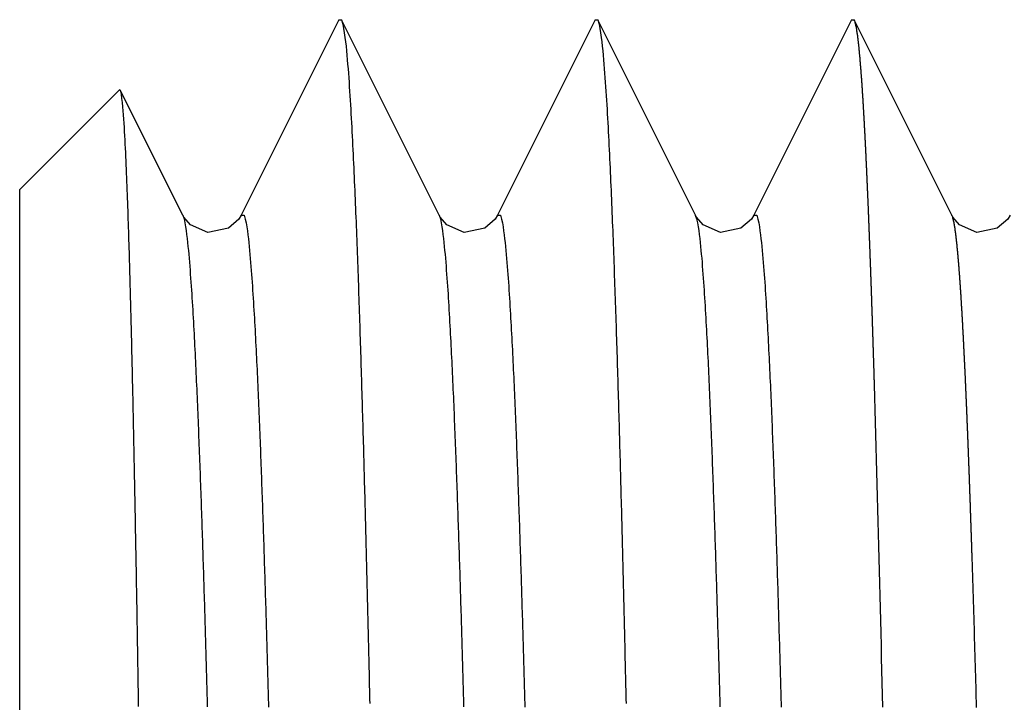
# Model space of a CAD drawing. Header units: millimetres. Extents: x 0 to 3800, y -67 to 2530.
# Drawn here: x 2211.92 to 2217.87, y 978.53 to 982.64 of the extents above; entities that cross this region are included whole.
import ezdxf

# ---------------------------------------------------------------- set-up
doc = ezdxf.new("R2010")
doc.units = ezdxf.units.MM
doc.layers.add('내부선 및 부속', color=4, linetype='Continuous')

msp = doc.modelspace()

# ---------------------------------------------------------------- linework, layer by layer
at = {"layer": '내부선 및 부속', "linetype": 'Continuous'}
for p, q in [((2213.8411, 982.6357), (2213.2543, 981.4625)), ((2213.8411, 982.6357), (2213.8558, 982.6357)), ((2214.4426, 981.4625), (2213.8558, 982.6357)), ((2215.381, 982.6357), (2214.7941, 981.4625)), ((2215.381, 982.6357), (2215.3956, 982.6357)), ((2215.9824, 981.4625), (2215.3956, 982.6357)), ((2216.9208, 982.6357), (2216.3339, 981.4625)), ((2216.9208, 982.6357), (2216.9354, 982.6357)), ((2217.5222, 981.4625), (2216.9354, 982.6357)), ((2211.9237, 981.6164), (2212.5225, 982.2152)), ((2212.5275, 982.2127), (2212.5225, 982.2152)), ((2212.9028, 981.4625), (2212.5275, 982.2127)), ((2211.9237, 950.8202), (2211.9237, 981.6162)), ((2215.9824, 981.4627), (2215.9824, 981.4625))]:
    msp.add_line(p, q, dxfattribs=at)
at = {"layer": '내부선 및 부속', "linetype": 'Continuous', "flags": 128}
for points in [[(2213.8559, 982.6355), (2213.8639, 982.6105), (2213.8689, 982.5835), (2213.8729, 982.5565), (2213.8769, 982.5295), (2213.8809, 982.5025), (2213.8839, 982.4765), (2213.8859, 982.4495), (2213.8889, 982.4225), (2213.8909, 982.3955), (2213.8929, 982.3685), (2213.8959, 982.3415), (2213.8979, 982.3145), (2213.8999, 982.2875), (2213.9019, 982.2605), (2213.9029, 982.2335), (2213.9049, 982.2065), (2213.9069, 982.1795), (2213.9089, 982.1525), (2213.9099, 982.1255), (2213.9119, 982.0985), (2213.9129, 982.0715), (2213.9149, 982.0445), (2213.9159, 982.0175), (2213.9179, 981.9905), (2213.9189, 981.9635), (2213.9209, 981.9365), (2213.9219, 981.9095), (2213.9229, 981.8825), (2213.9249, 981.8555), (2213.9259, 981.8285), (2213.9269, 981.8005), (2213.9289, 981.7735), (2213.9299, 981.7465), (2213.9309, 981.7195), (2213.9319, 981.6925), (2213.9329, 981.6655), (2213.9349, 981.6385), (2213.9359, 981.6115), (2213.9369, 981.5845), (2213.9379, 981.5575), (2213.9389, 981.5305), (2213.9399, 981.5035), (2213.9409, 981.4765), (2213.9429, 981.4495), (2213.9439, 981.4225), (2213.9449, 981.3955), (2213.9459, 981.3685), (2213.9469, 981.3415), (2213.9479, 981.3145), (2213.9489, 981.2875), (2213.9499, 981.2605), (2213.9509, 981.2335), (2213.9519, 981.2065), (2213.9529, 981.1795), (2213.9539, 981.1525), (2213.9549, 981.1255), (2213.9559, 981.0985), (2213.9569, 981.0705), (2213.9579, 981.0435), (2213.9579, 981.0165), (2213.9589, 980.9895), (2213.9599, 980.9625), (2213.9609, 980.9355), (2213.9619, 980.9085), (2213.9629, 980.8815), (2213.9639, 980.8545), (2213.9649, 980.8275), (2213.9659, 980.8005), (2213.9669, 980.7735), (2213.9669, 980.7465), (2213.9679, 980.7195), (2213.9689, 980.6925), (2213.9699, 980.6655), (2213.9709, 980.6385), (2213.9719, 980.6115), (2213.9729, 980.5845), (2213.9729, 980.5575), (2213.9739, 980.5305), (2213.9749, 980.5035), (2213.9759, 980.4755), (2213.9769, 980.4485), (2213.9769, 980.4215), (2213.9779, 980.3945), (2213.9789, 980.3675), (2213.9799, 980.3405), (2213.9809, 980.3135), (2213.9809, 980.2865), (2213.9819, 980.2595), (2213.9829, 980.2325), (2213.9839, 980.2055), (2213.9849, 980.1785), (2213.9849, 980.1515), (2213.9859, 980.1245), (2213.9869, 980.0975), (2213.9879, 980.0705), (2213.9879, 980.0435), (2213.9889, 980.0165), (2213.9899, 979.9895), (2213.9909, 979.9625), (2213.9909, 979.9355), (2213.9909, 979.9355), (2213.9919, 979.9075), (2213.9929, 979.8805), (2213.9929, 979.8535), (2213.9939, 979.8265), (2213.9949, 979.7995), (2213.9959, 979.7725), (2213.9959, 979.7455), (2213.9969, 979.7185), (2213.9979, 979.6915), (2213.9979, 979.6645), (2213.9989, 979.6375), (2213.9999, 979.6105), (2214.0009, 979.5835), (2214.0009, 979.5565), (2214.0019, 979.5295), (2214.0029, 979.5025), (2214.0029, 979.4755), (2214.0039, 979.4485), (2214.0049, 979.4215), (2214.0049, 979.3945), (2214.0059, 979.3665), (2214.0069, 979.3395), (2214.0069, 979.3125), (2214.0079, 979.2855), (2214.0089, 979.2585), (2214.0089, 979.2315), (2214.0099, 979.2045), (2214.0109, 979.1775), (2214.0109, 979.1505), (2214.0119, 979.1235), (2214.0129, 979.0965), (2214.0129, 979.0695), (2214.0139, 979.0425), (2214.0149, 979.0155), (2214.0149, 978.9885), (2214.0159, 978.9615), (2214.0159, 978.9345), (2214.0169, 978.9075), (2214.0179, 978.8805), (2214.0179, 978.8535), (2214.0189, 978.8255), (2214.0199, 978.7985), (2214.0199, 978.7715), (2214.0209, 978.7445), (2214.0219, 978.7175), (2214.0219, 978.6905), (2214.0229, 978.6635), (2214.0229, 978.6365), (2214.0239, 978.6095), (2214.0249, 978.5825), (2214.0249, 978.5555), (2214.0259, 978.5285)], [(2215.3959, 982.6355), (2215.4039, 982.6105), (2215.4089, 982.5835), (2215.4129, 982.5565), (2215.4169, 982.5295), (2215.4199, 982.5025), (2215.4229, 982.4765), (2215.4259, 982.4495), (2215.4289, 982.4225), (2215.4309, 982.3955), (2215.4329, 982.3685), (2215.4349, 982.3415), (2215.4369, 982.3145), (2215.4389, 982.2875), (2215.4409, 982.2605), (2215.4429, 982.2335), (2215.4449, 982.2065), (2215.4469, 982.1795), (2215.4479, 982.1525), (2215.4499, 982.1255), (2215.4519, 982.0985), (2215.4529, 982.0715), (2215.4549, 982.0445), (2215.4559, 982.0175), (2215.4579, 981.9905), (2215.4589, 981.9635), (2215.4599, 981.9365), (2215.4619, 981.9095), (2215.4629, 981.8825), (2215.4649, 981.8555), (2215.4659, 981.8285), (2215.4669, 981.8005), (2215.4679, 981.7735), (2215.4699, 981.7465), (2215.4709, 981.7195), (2215.4719, 981.6925), (2215.4729, 981.6655), (2215.4749, 981.6385), (2215.4759, 981.6115), (2215.4769, 981.5845), (2215.4779, 981.5575), (2215.4789, 981.5305), (2215.4799, 981.5035), (2215.4809, 981.4765), (2215.4819, 981.4495), (2215.4829, 981.4225), (2215.4839, 981.3955), (2215.4859, 981.3685), (2215.4869, 981.3415), (2215.4879, 981.3145), (2215.4889, 981.2875), (2215.4899, 981.2605), (2215.4909, 981.2335), (2215.4919, 981.2065), (2215.4929, 981.1795), (2215.4939, 981.1525), (2215.4949, 981.1255), (2215.4949, 981.0985), (2215.4959, 981.0705), (2215.4969, 981.0435), (2215.4979, 981.0165), (2215.4989, 980.9895), (2215.4999, 980.9625), (2215.5009, 980.9355), (2215.5019, 980.9085), (2215.5029, 980.8815), (2215.5039, 980.8545), (2215.5049, 980.8275), (2215.5059, 980.8005), (2215.5059, 980.7735), (2215.5069, 980.7465), (2215.5079, 980.7195), (2215.5089, 980.6925), (2215.5099, 980.6655), (2215.5109, 980.6385), (2215.5119, 980.6115), (2215.5119, 980.5845), (2215.5129, 980.5575), (2215.5139, 980.5305), (2215.5149, 980.5035), (2215.5159, 980.4755), (2215.5159, 980.4485), (2215.5169, 980.4215), (2215.5179, 980.3945), (2215.5189, 980.3675), (2215.5199, 980.3405), (2215.5199, 980.3135), (2215.5209, 980.2865), (2215.5219, 980.2595), (2215.5229, 980.2325), (2215.5239, 980.2055), (2215.5239, 980.1785), (2215.5249, 980.1515), (2215.5259, 980.1245), (2215.5269, 980.0975), (2215.5269, 980.0705), (2215.5279, 980.0435), (2215.5289, 980.0165), (2215.5299, 979.9895), (2215.5299, 979.9625), (2215.5309, 979.9355), (2215.5309, 979.9355), (2215.5319, 979.9075), (2215.5329, 979.8805), (2215.5329, 979.8535), (2215.5339, 979.8265), (2215.5349, 979.7995), (2215.5349, 979.7725), (2215.5359, 979.7455), (2215.5369, 979.7185), (2215.5379, 979.6915), (2215.5379, 979.6645), (2215.5389, 979.6375), (2215.5399, 979.6105), (2215.5399, 979.5835), (2215.5409, 979.5565), (2215.5419, 979.5295), (2215.5419, 979.5025), (2215.5429, 979.4755), (2215.5439, 979.4485), (2215.5439, 979.4215), (2215.5449, 979.3945), (2215.5459, 979.3665), (2215.5459, 979.3395), (2215.5469, 979.3125), (2215.5479, 979.2855), (2215.5479, 979.2585), (2215.5489, 979.2315), (2215.5499, 979.2045), (2215.5499, 979.1775), (2215.5509, 979.1505), (2215.5519, 979.1235), (2215.5519, 979.0965), (2215.5529, 979.0695), (2215.5539, 979.0425), (2215.5539, 979.0155), (2215.5549, 978.9885), (2215.5559, 978.9615), (2215.5559, 978.9345), (2215.5569, 978.9075), (2215.5579, 978.8805), (2215.5579, 978.8535), (2215.5589, 978.8255), (2215.5589, 978.7985), (2215.5599, 978.7715), (2215.5609, 978.7445), (2215.5609, 978.7175), (2215.5619, 978.6905), (2215.5629, 978.6635), (2215.5629, 978.6365), (2215.5639, 978.6095), (2215.5639, 978.5825), (2215.5649, 978.5555), (2215.5659, 978.5285)], [(2216.9349, 982.6355), (2216.9379, 982.6305), (2216.9399, 982.6255), (2216.9409, 982.6195), (2216.9429, 982.6135), (2216.9439, 982.6085), (2216.9449, 982.6025), (2216.9459, 982.5975), (2216.9479, 982.5915), (2216.9489, 982.5855), (2216.9499, 982.5805), (2216.9509, 982.5745), (2216.9509, 982.5685), (2216.9519, 982.5635), (2216.9529, 982.5575), (2216.9539, 982.5515), (2216.9549, 982.5465), (2216.9559, 982.5405), (2216.9559, 982.5345), (2216.9569, 982.5295), (2216.9579, 982.5235), (2216.9589, 982.5175), (2216.9589, 982.5115), (2216.9599, 982.5065), (2216.9609, 982.5005), (2216.9609, 982.4945), (2216.9619, 982.4895), (2216.9619, 982.4835), (2216.9629, 982.4775), (2216.9639, 982.4725), (2216.9639, 982.4665), (2216.9649, 982.4605), (2216.9649, 982.4545), (2216.9659, 982.4495), (2216.9659, 982.4435), (2216.9669, 982.4375), (2216.9669, 982.4315), (2216.9679, 982.4265), (2216.9679, 982.4205), (2216.9689, 982.4145), (2216.9699, 982.4095), (2216.9699, 982.4035), (2216.9709, 982.3975), (2216.9709, 982.3915), (2216.9709, 982.3865), (2216.9719, 982.3805), (2216.9719, 982.3745), (2216.9729, 982.3695), (2216.9729, 982.3635), (2216.9739, 982.3575), (2216.9739, 982.3515), (2216.9749, 982.3465), (2216.9749, 982.3405), (2216.9759, 982.3345), (2216.9759, 982.3295), (2216.9769, 982.3235), (2216.9769, 982.3175), (2216.9769, 982.3115), (2216.9779, 982.3065), (2216.9779, 982.3005), (2216.9789, 982.2945), (2216.9789, 982.2885), (2216.9799, 982.2835), (2216.9799, 982.2775), (2216.9799, 982.2715), (2216.9809, 982.2665), (2216.9809, 982.2605), (2216.9819, 982.2545), (2216.9819, 982.2485), (2216.9819, 982.2435), (2216.9829, 982.2375), (2216.9829, 982.2315), (2216.9839, 982.2255), (2216.9839, 982.2205), (2216.9839, 982.2145), (2216.9849, 982.2085), (2216.9849, 982.2035), (2216.9849, 982.1975), (2216.9859, 982.1915), (2216.9859, 982.1855), (2216.9869, 982.1805), (2216.9869, 982.1745), (2216.9869, 982.1685), (2216.9879, 982.1625), (2216.9879, 982.1575), (2216.9879, 982.1515), (2216.9889, 982.1455), (2216.9889, 982.1405), (2216.9889, 982.1345), (2216.9899, 982.1285), (2216.9899, 982.1225), (2216.9899, 982.1175), (2216.9909, 982.1115), (2216.9909, 982.1055), (2216.9909, 982.0995), (2216.9919, 982.0945), (2216.9919, 982.0885), (2216.9919, 982.0825), (2216.9929, 982.0775), (2216.9929, 982.0715), (2216.9929, 982.0655), (2216.9929, 982.0655), (2216.9939, 982.0595), (2216.9939, 982.0545), (2216.9939, 982.0485), (2216.9949, 982.0425), (2216.9949, 982.0365), (2216.9949, 982.0315), (2216.9959, 982.0255), (2216.9959, 982.0195), (2216.9959, 982.0135), (2216.9969, 982.0085), (2216.9969, 982.0025), (2216.9969, 981.9965), (2216.9969, 981.9915), (2216.9979, 981.9855), (2216.9979, 981.9795), (2216.9979, 981.9735), (2216.9989, 981.9685), (2216.9989, 981.9625), (2216.9989, 981.9565), (2216.9999, 981.9505), (2216.9999, 981.9455), (2216.9999, 981.9395), (2216.9999, 981.9335), (2217.0009, 981.9285), (2217.0009, 981.9225), (2217.0009, 981.9165), (2217.0019, 981.9105), (2217.0019, 981.9055), (2217.0019, 981.8995), (2217.0019, 981.8935), (2217.0029, 981.8875), (2217.0029, 981.8825), (2217.0029, 981.8765), (2217.0039, 981.8705), (2217.0039, 981.8645), (2217.0039, 981.8595), (2217.0039, 981.8535), (2217.0049, 981.8475), (2217.0049, 981.8425), (2217.0049, 981.8365), (2217.0059, 981.8305), (2217.0059, 981.8245), (2217.0059, 981.8195), (2217.0059, 981.8135), (2217.0069, 981.8075), (2217.0069, 981.8015), (2217.0069, 981.7965), (2217.0069, 981.7905), (2217.0079, 981.7845), (2217.0079, 981.7785), (2217.0079, 981.7735), (2217.0089, 981.7675), (2217.0089, 981.7615), (2217.0089, 981.7565), (2217.0089, 981.7505), (2217.0099, 981.7445), (2217.0099, 981.7385), (2217.0099, 981.7335), (2217.0099, 981.7275), (2217.0109, 981.7215), (2217.0109, 981.7155), (2217.0109, 981.7105), (2217.0109, 981.7045), (2217.0119, 981.6985), (2217.0119, 981.6925), (2217.0119, 981.6875), (2217.0119, 981.6815), (2217.0129, 981.6755), (2217.0129, 981.6705), (2217.0129, 981.6645), (2217.0129, 981.6585), (2217.0139, 981.6525), (2217.0139, 981.6475), (2217.0139, 981.6415), (2217.0139, 981.6355), (2217.0149, 981.6295), (2217.0149, 981.6245), (2217.0149, 981.6185), (2217.0149, 981.6125), (2217.0159, 981.6065), (2217.0159, 981.6015), (2217.0159, 981.5955), (2217.0159, 981.5895), (2217.0169, 981.5845), (2217.0169, 981.5785), (2217.0169, 981.5725), (2217.0169, 981.5665), (2217.0179, 981.5615), (2217.0179, 981.5555), (2217.0179, 981.5495), (2217.0179, 981.5435), (2217.0189, 981.5385), (2217.0189, 981.5325), (2217.0189, 981.5265), (2217.0189, 981.5205), (2217.0199, 981.5155), (2217.0199, 981.5095), (2217.0199, 981.5035), (2217.0199, 981.4975), (2217.0199, 981.4925), (2217.0199, 981.4925), (2217.0209, 981.4865), (2217.0209, 981.4805), (2217.0209, 981.4755), (2217.0209, 981.4695), (2217.0219, 981.4635), (2217.0219, 981.4575), (2217.0219, 981.4525), (2217.0219, 981.4465), (2217.0229, 981.4405), (2217.0229, 981.4345), (2217.0229, 981.4295), (2217.0229, 981.4235), (2217.0229, 981.4175), (2217.0239, 981.4115), (2217.0239, 981.4065), (2217.0239, 981.4005), (2217.0239, 981.3945), (2217.0249, 981.3895), (2217.0249, 981.3835), (2217.0249, 981.3775), (2217.0249, 981.3715), (2217.0249, 981.3665), (2217.0259, 981.3605), (2217.0259, 981.3545), (2217.0259, 981.3485), (2217.0259, 981.3435), (2217.0269, 981.3375), (2217.0269, 981.3315), (2217.0269, 981.3255), (2217.0269, 981.3205), (2217.0269, 981.3145), (2217.0279, 981.3085), (2217.0279, 981.3025), (2217.0279, 981.2975), (2217.0279, 981.2915), (2217.0279, 981.2855), (2217.0289, 981.2805), (2217.0289, 981.2745), (2217.0289, 981.2685), (2217.0289, 981.2625), (2217.0299, 981.2575), (2217.0299, 981.2515), (2217.0299, 981.2455), (2217.0299, 981.2395), (2217.0299, 981.2345), (2217.0309, 981.2285), (2217.0309, 981.2225), (2217.0309, 981.2165), (2217.0309, 981.2115), (2217.0309, 981.2055), (2217.0319, 981.1995), (2217.0319, 981.1935), (2217.0319, 981.1885), (2217.0319, 981.1825), (2217.0319, 981.1765), (2217.0329, 981.1715), (2217.0329, 981.1655), (2217.0329, 981.1595), (2217.0329, 981.1535), (2217.0339, 981.1485), (2217.0339, 981.1425), (2217.0339, 981.1365), (2217.0339, 981.1305), (2217.0339, 981.1255), (2217.0349, 981.1195), (2217.0349, 981.1135), (2217.0349, 981.1075), (2217.0349, 981.1025), (2217.0349, 981.0965), (2217.0359, 981.0905), (2217.0359, 981.0855), (2217.0359, 981.0795), (2217.0359, 981.0735), (2217.0359, 981.0675), (2217.0369, 981.0625), (2217.0369, 981.0565), (2217.0369, 981.0505), (2217.0369, 981.0445), (2217.0369, 981.0395), (2217.0379, 981.0335), (2217.0379, 981.0275), (2217.0379, 981.0215), (2217.0379, 981.0165), (2217.0379, 981.0105), (2217.0389, 981.0045), (2217.0389, 980.9985), (2217.0389, 980.9935), (2217.0389, 980.9875), (2217.0389, 980.9815), (2217.0399, 980.9765), (2217.0399, 980.9705), (2217.0399, 980.9645), (2217.0399, 980.9585), (2217.0399, 980.9535), (2217.0409, 980.9475), (2217.0409, 980.9415), (2217.0409, 980.9355), (2217.0409, 980.9305), (2217.0409, 980.9245), (2217.0409, 980.9185), (2217.0409, 980.9185), (2217.0419, 980.9125), (2217.0419, 980.9075), (2217.0419, 980.9015), (2217.0419, 980.8955), (2217.0419, 980.8895), (2217.0429, 980.8845), (2217.0429, 980.8785), (2217.0429, 980.8725), (2217.0429, 980.8675), (2217.0429, 980.8615), (2217.0439, 980.8555), (2217.0439, 980.8495), (2217.0439, 980.8445), (2217.0439, 980.8385), (2217.0439, 980.8325), (2217.0439, 980.8265), (2217.0449, 980.8215), (2217.0449, 980.8155), (2217.0449, 980.8095), (2217.0449, 980.8035), (2217.0449, 980.7985), (2217.0459, 980.7925), (2217.0459, 980.7865), (2217.0459, 980.7805), (2217.0459, 980.7755), (2217.0459, 980.7695), (2217.0469, 980.7635), (2217.0469, 980.7585), (2217.0469, 980.7525), (2217.0469, 980.7465), (2217.0469, 980.7405), (2217.0469, 980.7355), (2217.0479, 980.7295), (2217.0479, 980.7235), (2217.0479, 980.7175), (2217.0479, 980.7125), (2217.0479, 980.7065), (2217.0489, 980.7005), (2217.0489, 980.6945), (2217.0489, 980.6895), (2217.0489, 980.6835), (2217.0489, 980.6775), (2217.0489, 980.6715), (2217.0499, 980.6665), (2217.0499, 980.6605), (2217.0499, 980.6545), (2217.0499, 980.6495), (2217.0499, 980.6435), (2217.0509, 980.6375), (2217.0509, 980.6315), (2217.0509, 980.6265), (2217.0509, 980.6205), (2217.0509, 980.6145), (2217.0509, 980.6085), (2217.0519, 980.6035), (2217.0519, 980.5975), (2217.0519, 980.5915), (2217.0519, 980.5855), (2217.0519, 980.5805), (2217.0519, 980.5745), (2217.0529, 980.5685), (2217.0529, 980.5625), (2217.0529, 980.5575), (2217.0529, 980.5515), (2217.0529, 980.5455), (2217.0539, 980.5405), (2217.0539, 980.5345), (2217.0539, 980.5285), (2217.0539, 980.5225), (2217.0539, 980.5175), (2217.0539, 980.5115), (2217.0549, 980.5055), (2217.0549, 980.4995), (2217.0549, 980.4945), (2217.0549, 980.4885), (2217.0549, 980.4825), (2217.0549, 980.4765), (2217.0559, 980.4715), (2217.0559, 980.4655), (2217.0559, 980.4595), (2217.0559, 980.4535), (2217.0559, 980.4485), (2217.0559, 980.4425), (2217.0559, 980.4425)], [(2212.6369, 978.5105), (2212.6369, 978.5355), (2212.6369, 978.5605), (2212.6359, 978.5855), (2212.6359, 978.6105), (2212.6349, 978.6355), (2212.6349, 978.6605), (2212.6349, 978.6855), (2212.6339, 978.7105), (2212.6339, 978.7355), (2212.6339, 978.7355), (2212.6329, 978.7605), (2212.6329, 978.7855), (2212.6329, 978.8105), (2212.6319, 978.8355), (2212.6319, 978.8605), (2212.6309, 978.8855), (2212.6309, 978.9105), (2212.6299, 978.9355), (2212.6299, 978.9605), (2212.6299, 978.9855), (2212.6289, 979.0105), (2212.6289, 979.0355), (2212.6279, 979.0605), (2212.6279, 979.0855), (2212.6279, 979.1105), (2212.6269, 979.1365), (2212.6269, 979.1615), (2212.6259, 979.1865), (2212.6259, 979.2115), (2212.6249, 979.2365), (2212.6249, 979.2615), (2212.6239, 979.2865), (2212.6239, 979.3115), (2212.6239, 979.3365), (2212.6229, 979.3615), (2212.6229, 979.3865), (2212.6219, 979.4115), (2212.6219, 979.4365), (2212.6209, 979.4615), (2212.6209, 979.4865), (2212.6199, 979.5115), (2212.6199, 979.5365), (2212.6189, 979.5615), (2212.6189, 979.5865), (2212.6189, 979.6115), (2212.6179, 979.6365), (2212.6179, 979.6615), (2212.6169, 979.6865), (2212.6169, 979.7115), (2212.6159, 979.7365), (2212.6159, 979.7615), (2212.6149, 979.7865), (2212.6149, 979.8115), (2212.6139, 979.8365), (2212.6139, 979.8615), (2212.6129, 979.8865), (2212.6129, 979.9125), (2212.6119, 979.9375), (2212.6119, 979.9625), (2212.6109, 979.9875), (2212.6109, 980.0125), (2212.6099, 980.0375), (2212.6099, 980.0625), (2212.6089, 980.0875), (2212.6089, 980.1125), (2212.6079, 980.1375), (2212.6079, 980.1625), (2212.6069, 980.1875), (2212.6069, 980.2125), (2212.6059, 980.2375), (2212.6059, 980.2625), (2212.6049, 980.2875), (2212.6049, 980.3125), (2212.6039, 980.3375), (2212.6039, 980.3625), (2212.6029, 980.3875), (2212.6019, 980.4125), (2212.6019, 980.4375), (2212.6009, 980.4625), (2212.6009, 980.4875), (2212.5999, 980.5125), (2212.5999, 980.5375), (2212.5989, 980.5625), (2212.5979, 980.5875), (2212.5979, 980.6125), (2212.5969, 980.6375), (2212.5969, 980.6625), (2212.5959, 980.6875), (2212.5959, 980.7125), (2212.5949, 980.7385), (2212.5939, 980.7635), (2212.5939, 980.7885), (2212.5929, 980.8135), (2212.5919, 980.8385), (2212.5919, 980.8635), (2212.5909, 980.8885), (2212.5909, 980.9135), (2212.5899, 980.9385), (2212.5889, 980.9635), (2212.5889, 980.9885), (2212.5879, 981.0135), (2212.5869, 981.0385), (2212.5869, 981.0635), (2212.5859, 981.0885), (2212.5849, 981.1135), (2212.5839, 981.1385), (2212.5839, 981.1635), (2212.5829, 981.1885), (2212.5819, 981.2135), (2212.5819, 981.2385), (2212.5819, 981.2385), (2212.5809, 981.2635), (2212.5799, 981.2885), (2212.5789, 981.3135), (2212.5789, 981.3385), (2212.5779, 981.3635), (2212.5769, 981.3885), (2212.5759, 981.4135), (2212.5749, 981.4385), (2212.5739, 981.4635), (2212.5739, 981.4885), (2212.5729, 981.5135), (2212.5719, 981.5385), (2212.5709, 981.5635), (2212.5699, 981.5885), (2212.5689, 981.6135), (2212.5679, 981.6385), (2212.5669, 981.6635), (2212.5659, 981.6885), (2212.5649, 981.7135), (2212.5639, 981.7385), (2212.5629, 981.7645), (2212.5619, 981.7895), (2212.5609, 981.8145), (2212.5599, 981.8395), (2212.5589, 981.8645), (2212.5569, 981.8895), (2212.5559, 981.9145), (2212.5549, 981.9395), (2212.5529, 981.9645), (2212.5519, 981.9895), (2212.5499, 982.0145), (2212.5489, 982.0395), (2212.5469, 982.0645), (2212.5449, 982.0895), (2212.5429, 982.1135), (2212.5399, 982.1385), (2212.5369, 982.1635), (2212.5339, 982.1885), (2212.5279, 982.2125), (2212.5279, 982.2125)], [(2213.2543, 981.4625), (2213.2398, 981.439), (2213.1766, 981.3836), (2213.0542, 981.3585), (2212.95, 981.4046), (2212.9095, 981.4505), (2212.9027, 981.4627)], [(2212.9029, 981.4625), (2212.9109, 981.4405), (2212.9159, 981.4165), (2212.9189, 981.3925), (2212.9229, 981.3695), (2212.9259, 981.3455), (2212.9289, 981.3225), (2212.9319, 981.2985), (2212.9339, 981.2745), (2212.9369, 981.2505), (2212.9389, 981.2275), (2212.9409, 981.2035), (2212.9429, 981.1795), (2212.9449, 981.1555), (2212.9469, 981.1315), (2212.9479, 981.1085), (2212.9499, 981.0845), (2212.9519, 981.0605), (2212.9539, 981.0365), (2212.9549, 981.0125), (2212.9569, 980.9895), (2212.9579, 980.9655), (2212.9599, 980.9415), (2212.9609, 980.9175), (2212.9629, 980.8935), (2212.9639, 980.8695), (2212.9649, 980.8465), (2212.9669, 980.8225), (2212.9679, 980.7985), (2212.9689, 980.7745), (2212.9709, 980.7505), (2212.9719, 980.7265), (2212.9729, 980.7035), (2212.9739, 980.6795), (2212.9749, 980.6555), (2212.9769, 980.6315), (2212.9779, 980.6075), (2212.9789, 980.5835), (2212.9799, 980.5605), (2212.9809, 980.5365), (2212.9819, 980.5125), (2212.9829, 980.4885), (2212.9839, 980.4645), (2212.9859, 980.4405), (2212.9869, 980.4175), (2212.9879, 980.3935), (2212.9889, 980.3695), (2212.9899, 980.3455), (2212.9909, 980.3215), (2212.9919, 980.2975), (2212.9929, 980.2735), (2212.9939, 980.2505), (2212.9949, 980.2265), (2212.9959, 980.2025), (2212.9969, 980.1785), (2212.9979, 980.1545), (2212.9979, 980.1305), (2212.9989, 980.1065), (2212.9999, 980.0835), (2213.0009, 980.0595), (2213.0019, 980.0355), (2213.0029, 980.0115), (2213.0039, 979.9875), (2213.0049, 979.9635), (2213.0059, 979.9405), (2213.0069, 979.9165), (2213.0069, 979.8925), (2213.0079, 979.8685), (2213.0089, 979.8445), (2213.0099, 979.8205), (2213.0109, 979.7965), (2213.0119, 979.7735), (2213.0129, 979.7495), (2213.0129, 979.7255), (2213.0139, 979.7015), (2213.0149, 979.6775), (2213.0159, 979.6535), (2213.0169, 979.6295), (2213.0169, 979.6065), (2213.0179, 979.5825), (2213.0189, 979.5585), (2213.0199, 979.5345), (2213.0209, 979.5105), (2213.0209, 979.4865), (2213.0219, 979.4625), (2213.0229, 979.4395), (2213.0239, 979.4155), (2213.0239, 979.3915), (2213.0249, 979.3675), (2213.0259, 979.3435), (2213.0269, 979.3195), (2213.0269, 979.2955), (2213.0279, 979.2725), (2213.0289, 979.2485), (2213.0299, 979.2245), (2213.0299, 979.2005), (2213.0309, 979.1765), (2213.0319, 979.1525), (2213.0329, 979.1285), (2213.0329, 979.1055), (2213.0339, 979.0815), (2213.0339, 979.0815), (2213.0349, 979.0575), (2213.0349, 979.0335), (2213.0359, 979.0095), (2213.0369, 978.9855), (2213.0379, 978.9615), (2213.0379, 978.9385), (2213.0389, 978.9145), (2213.0399, 978.8905), (2213.0399, 978.8665), (2213.0409, 978.8425), (2213.0419, 978.8185), (2213.0419, 978.7945), (2213.0429, 978.7715), (2213.0439, 978.7475), (2213.0439, 978.7235), (2213.0449, 978.6995), (2213.0459, 978.6755), (2213.0459, 978.6515), (2213.0469, 978.6275), (2213.0479, 978.6045), (2213.0479, 978.5805), (2213.0489, 978.5565), (2213.0499, 978.5325), (2213.0499, 978.5085)], [(2213.2539, 981.4625), (2213.2709, 981.4615), (2213.2779, 981.4385), (2213.2829, 981.4155), (2213.2869, 981.3915), (2213.2909, 981.3685), (2213.2939, 981.3445), (2213.2969, 981.3205), (2213.2989, 981.2975), (2213.3019, 981.2735), (2213.3039, 981.2495), (2213.3059, 981.2255), (2213.3079, 981.2025), (2213.3099, 981.1785), (2213.3119, 981.1545), (2213.3139, 981.1305), (2213.3159, 981.1065), (2213.3179, 981.0835), (2213.3189, 981.0595), (2213.3209, 981.0355), (2213.3219, 981.0115), (2213.3239, 980.9875), (2213.3259, 980.9645), (2213.3269, 980.9405), (2213.3279, 980.9165), (2213.3299, 980.8925), (2213.3309, 980.8685), (2213.3329, 980.8445), (2213.3339, 980.8215), (2213.3349, 980.7975), (2213.3369, 980.7735), (2213.3379, 980.7495), (2213.3389, 980.7255), (2213.3399, 980.7015), (2213.3419, 980.6785), (2213.3429, 980.6545), (2213.3439, 980.6305), (2213.3449, 980.6065), (2213.3459, 980.5825), (2213.3469, 980.5585), (2213.3489, 980.5355), (2213.3499, 980.5115), (2213.3509, 980.4875), (2213.3519, 980.4635), (2213.3529, 980.4395), (2213.3539, 980.4155), (2213.3549, 980.3915), (2213.3559, 980.3685), (2213.3569, 980.3445), (2213.3579, 980.3205), (2213.3589, 980.2965), (2213.3599, 980.2725), (2213.3609, 980.2485), (2213.3619, 980.2255), (2213.3629, 980.2015), (2213.3639, 980.1775), (2213.3649, 980.1535), (2213.3659, 980.1295), (2213.3669, 980.1055), (2213.3679, 980.0815), (2213.3689, 980.0585), (2213.3689, 980.0345), (2213.3699, 980.0105), (2213.3709, 979.9865), (2213.3719, 979.9625), (2213.3729, 979.9385), (2213.3739, 979.9145), (2213.3749, 979.8915), (2213.3759, 979.8675), (2213.3759, 979.8435), (2213.3769, 979.8195), (2213.3779, 979.7955), (2213.3789, 979.7715), (2213.3799, 979.7485), (2213.3809, 979.7245), (2213.3809, 979.7005), (2213.3819, 979.6765), (2213.3829, 979.6525), (2213.3839, 979.6285), (2213.3849, 979.6045), (2213.3859, 979.5815), (2213.3859, 979.5575), (2213.3869, 979.5335), (2213.3879, 979.5095), (2213.3889, 979.4855), (2213.3889, 979.4615), (2213.3899, 979.4375), (2213.3909, 979.4145), (2213.3919, 979.3905), (2213.3919, 979.3665), (2213.3929, 979.3425), (2213.3939, 979.3185), (2213.3949, 979.2945), (2213.3949, 979.2705), (2213.3959, 979.2475), (2213.3969, 979.2235), (2213.3979, 979.1995), (2213.3979, 979.1755), (2213.3989, 979.1515), (2213.3999, 979.1275), (2213.4009, 979.1035), (2213.4009, 979.1035), (2213.4009, 979.0805), (2213.4019, 979.0565), (2213.4029, 979.0325), (2213.4029, 979.0085), (2213.4039, 978.9845), (2213.4049, 978.9605), (2213.4059, 978.9365), (2213.4059, 978.9135), (2213.4069, 978.8895), (2213.4079, 978.8655), (2213.4079, 978.8415), (2213.4089, 978.8175), (2213.4099, 978.7935), (2213.4099, 978.7695), (2213.4109, 978.7465), (2213.4119, 978.7225), (2213.4119, 978.6985), (2213.4129, 978.6745), (2213.4139, 978.6505), (2213.4139, 978.6265), (2213.4149, 978.6025), (2213.4159, 978.5795), (2213.4159, 978.5555), (2213.4169, 978.5315), (2213.4179, 978.5075)], [(2214.7941, 981.4625), (2214.7796, 981.439), (2214.7165, 981.3836), (2214.594, 981.3585), (2214.4898, 981.4046), (2214.4494, 981.4505), (2214.4425, 981.4627)], [(2214.4429, 981.4625), (2214.4509, 981.4405), (2214.4549, 981.4165), (2214.4589, 981.3925), (2214.4629, 981.3695), (2214.4659, 981.3455), (2214.4689, 981.3225), (2214.4719, 981.2985), (2214.4739, 981.2745), (2214.4759, 981.2505), (2214.4789, 981.2275), (2214.4809, 981.2035), (2214.4829, 981.1795), (2214.4849, 981.1555), (2214.4859, 981.1315), (2214.4879, 981.1085), (2214.4899, 981.0845), (2214.4919, 981.0605), (2214.4929, 981.0365), (2214.4949, 981.0125), (2214.4969, 980.9895), (2214.4979, 980.9655), (2214.4999, 980.9415), (2214.5009, 980.9175), (2214.5019, 980.8935), (2214.5039, 980.8695), (2214.5049, 980.8465), (2214.5059, 980.8225), (2214.5079, 980.7985), (2214.5089, 980.7745), (2214.5099, 980.7505), (2214.5119, 980.7265), (2214.5129, 980.7035), (2214.5139, 980.6795), (2214.5149, 980.6555), (2214.5159, 980.6315), (2214.5179, 980.6075), (2214.5189, 980.5835), (2214.5199, 980.5605), (2214.5209, 980.5365), (2214.5219, 980.5125), (2214.5229, 980.4885), (2214.5239, 980.4645), (2214.5249, 980.4405), (2214.5259, 980.4175), (2214.5269, 980.3935), (2214.5289, 980.3695), (2214.5299, 980.3455), (2214.5309, 980.3215), (2214.5319, 980.2975), (2214.5329, 980.2735), (2214.5339, 980.2505), (2214.5339, 980.2265), (2214.5349, 980.2025), (2214.5359, 980.1785), (2214.5369, 980.1545), (2214.5379, 980.1305), (2214.5389, 980.1065), (2214.5399, 980.0835), (2214.5409, 980.0595), (2214.5419, 980.0355), (2214.5429, 980.0115), (2214.5439, 979.9875), (2214.5449, 979.9635), (2214.5459, 979.9405), (2214.5459, 979.9165), (2214.5469, 979.8925), (2214.5479, 979.8685), (2214.5489, 979.8445), (2214.5499, 979.8205), (2214.5509, 979.7965), (2214.5519, 979.7735), (2214.5519, 979.7495), (2214.5529, 979.7255), (2214.5539, 979.7015), (2214.5549, 979.6775), (2214.5559, 979.6535), (2214.5559, 979.6295), (2214.5569, 979.6065), (2214.5579, 979.5825), (2214.5589, 979.5585), (2214.5599, 979.5345), (2214.5599, 979.5105), (2214.5609, 979.4865), (2214.5619, 979.4625), (2214.5629, 979.4395), (2214.5629, 979.4155), (2214.5639, 979.3915), (2214.5649, 979.3675), (2214.5659, 979.3435), (2214.5669, 979.3195), (2214.5669, 979.2955), (2214.5679, 979.2725), (2214.5689, 979.2485), (2214.5689, 979.2245), (2214.5699, 979.2005), (2214.5709, 979.1765), (2214.5719, 979.1525), (2214.5719, 979.1285), (2214.5729, 979.1055), (2214.5739, 979.0815), (2214.5739, 979.0815), (2214.5749, 979.0575), (2214.5749, 979.0335), (2214.5759, 979.0095), (2214.5769, 978.9855), (2214.5769, 978.9615), (2214.5779, 978.9385), (2214.5789, 978.9145), (2214.5789, 978.8905), (2214.5799, 978.8665), (2214.5809, 978.8425), (2214.5809, 978.8185), (2214.5819, 978.7945), (2214.5829, 978.7715), (2214.5839, 978.7475), (2214.5839, 978.7235), (2214.5849, 978.6995), (2214.5859, 978.6755), (2214.5859, 978.6515), (2214.5869, 978.6275), (2214.5869, 978.6045), (2214.5879, 978.5805), (2214.5889, 978.5565), (2214.5889, 978.5325), (2214.5899, 978.5085)], [(2214.7939, 981.4625), (2214.8109, 981.4615), (2214.8179, 981.4385), (2214.8229, 981.4155), (2214.8269, 981.3915), (2214.8299, 981.3685), (2214.8339, 981.3445), (2214.8359, 981.3205), (2214.8389, 981.2975), (2214.8409, 981.2735), (2214.8439, 981.2495), (2214.8459, 981.2255), (2214.8479, 981.2025), (2214.8499, 981.1785), (2214.8519, 981.1545), (2214.8539, 981.1305), (2214.8559, 981.1065), (2214.8569, 981.0835), (2214.8589, 981.0595), (2214.8609, 981.0355), (2214.8619, 981.0115), (2214.8639, 980.9875), (2214.8649, 980.9645), (2214.8669, 980.9405), (2214.8679, 980.9165), (2214.8699, 980.8925), (2214.8709, 980.8685), (2214.8719, 980.8445), (2214.8739, 980.8215), (2214.8749, 980.7975), (2214.8759, 980.7735), (2214.8779, 980.7495), (2214.8789, 980.7255), (2214.8799, 980.7015), (2214.8809, 980.6785), (2214.8829, 980.6545), (2214.8839, 980.6305), (2214.8849, 980.6065), (2214.8859, 980.5825), (2214.8869, 980.5585), (2214.8879, 980.5355), (2214.8889, 980.5115), (2214.8909, 980.4875), (2214.8919, 980.4635), (2214.8929, 980.4395), (2214.8939, 980.4155), (2214.8949, 980.3915), (2214.8959, 980.3685), (2214.8969, 980.3445), (2214.8979, 980.3205), (2214.8989, 980.2965), (2214.8999, 980.2725), (2214.9009, 980.2485), (2214.9019, 980.2255), (2214.9029, 980.2015), (2214.9039, 980.1775), (2214.9049, 980.1535), (2214.9059, 980.1295), (2214.9069, 980.1055), (2214.9069, 980.0815), (2214.9079, 980.0585), (2214.9089, 980.0345), (2214.9099, 980.0105), (2214.9109, 979.9865), (2214.9119, 979.9625), (2214.9129, 979.9385), (2214.9139, 979.9145), (2214.9149, 979.8915), (2214.9149, 979.8675), (2214.9159, 979.8435), (2214.9169, 979.8195), (2214.9179, 979.7955), (2214.9189, 979.7715), (2214.9199, 979.7485), (2214.9199, 979.7245), (2214.9209, 979.7005), (2214.9219, 979.6765), (2214.9229, 979.6525), (2214.9239, 979.6285), (2214.9249, 979.6045), (2214.9249, 979.5815), (2214.9259, 979.5575), (2214.9269, 979.5335), (2214.9279, 979.5095), (2214.9279, 979.4855), (2214.9289, 979.4615), (2214.9299, 979.4375), (2214.9309, 979.4145), (2214.9319, 979.3905), (2214.9319, 979.3665), (2214.9329, 979.3425), (2214.9339, 979.3185), (2214.9349, 979.2945), (2214.9349, 979.2705), (2214.9359, 979.2475), (2214.9369, 979.2235), (2214.9379, 979.1995), (2214.9379, 979.1755), (2214.9389, 979.1515), (2214.9399, 979.1275), (2214.9399, 979.1035), (2214.9399, 979.1035), (2214.9409, 979.0805), (2214.9419, 979.0565), (2214.9429, 979.0325), (2214.9429, 979.0085), (2214.9439, 978.9845), (2214.9449, 978.9605), (2214.9449, 978.9365), (2214.9459, 978.9135), (2214.9469, 978.8895), (2214.9469, 978.8655), (2214.9479, 978.8415), (2214.9489, 978.8175), (2214.9489, 978.7935), (2214.9499, 978.7695), (2214.9509, 978.7465), (2214.9509, 978.7225), (2214.9519, 978.6985), (2214.9529, 978.6745), (2214.9529, 978.6505), (2214.9539, 978.6265), (2214.9549, 978.6025), (2214.9549, 978.5795), (2214.9559, 978.5555), (2214.9569, 978.5315), (2214.9569, 978.5075)], [(2215.9819, 981.4625), (2215.9899, 981.4405), (2215.9949, 981.4165), (2215.9989, 981.3925), (2216.0029, 981.3695), (2216.0059, 981.3455), (2216.0089, 981.3225), (2216.0119, 981.2985), (2216.0139, 981.2745), (2216.0159, 981.2505), (2216.0179, 981.2275), (2216.0209, 981.2035), (2216.0229, 981.1795), (2216.0239, 981.1555), (2216.0259, 981.1315), (2216.0279, 981.1085), (2216.0299, 981.0845), (2216.0319, 981.0605), (2216.0329, 981.0365), (2216.0349, 981.0125), (2216.0359, 980.9895), (2216.0379, 980.9655), (2216.0389, 980.9415), (2216.0409, 980.9175), (2216.0419, 980.8935), (2216.0439, 980.8695), (2216.0449, 980.8465), (2216.0459, 980.8225), (2216.0479, 980.7985), (2216.0489, 980.7745), (2216.0499, 980.7505), (2216.0509, 980.7265), (2216.0529, 980.7035), (2216.0539, 980.6795), (2216.0549, 980.6555), (2216.0559, 980.6315), (2216.0569, 980.6075), (2216.0589, 980.5835), (2216.0599, 980.5605), (2216.0609, 980.5365), (2216.0619, 980.5125), (2216.0629, 980.4885), (2216.0639, 980.4645), (2216.0649, 980.4405), (2216.0659, 980.4175), (2216.0669, 980.3935), (2216.0679, 980.3695), (2216.0689, 980.3455), (2216.0699, 980.3215), (2216.0709, 980.2975), (2216.0719, 980.2735), (2216.0729, 980.2505), (2216.0739, 980.2265), (2216.0749, 980.2025), (2216.0759, 980.1785), (2216.0769, 980.1545), (2216.0779, 980.1305), (2216.0789, 980.1075), (2216.0799, 980.0835), (2216.0809, 980.0595), (2216.0819, 980.0355), (2216.0829, 980.0115), (2216.0839, 979.9875), (2216.0839, 979.9635), (2216.0849, 979.9405), (2216.0859, 979.9165), (2216.0869, 979.8925), (2216.0879, 979.8685), (2216.0889, 979.8445), (2216.0899, 979.8205), (2216.0899, 979.7965), (2216.0909, 979.7735), (2216.0919, 979.7495), (2216.0929, 979.7255), (2216.0939, 979.7015), (2216.0949, 979.6775), (2216.0949, 979.6535), (2216.0959, 979.6295), (2216.0969, 979.6065), (2216.0979, 979.5825), (2216.0989, 979.5585), (2216.0989, 979.5345), (2216.0999, 979.5105), (2216.1009, 979.4865), (2216.1019, 979.4625), (2216.1029, 979.4395), (2216.1029, 979.4155), (2216.1039, 979.3915), (2216.1049, 979.3675), (2216.1059, 979.3435), (2216.1059, 979.3195), (2216.1069, 979.2955), (2216.1079, 979.2725), (2216.1089, 979.2485), (2216.1089, 979.2245), (2216.1099, 979.2005), (2216.1109, 979.1765), (2216.1109, 979.1525), (2216.1119, 979.1285), (2216.1129, 979.1055), (2216.1139, 979.0815), (2216.1139, 979.0815), (2216.1139, 979.0575), (2216.1149, 979.0335), (2216.1159, 979.0095), (2216.1159, 978.9855), (2216.1169, 978.9615), (2216.1179, 978.9385), (2216.1189, 978.9145), (2216.1189, 978.8905), (2216.1199, 978.8665), (2216.1209, 978.8425), (2216.1209, 978.8185), (2216.1219, 978.7945), (2216.1229, 978.7715), (2216.1229, 978.7475), (2216.1239, 978.7235), (2216.1249, 978.6995), (2216.1249, 978.6755), (2216.1259, 978.6515), (2216.1269, 978.6275), (2216.1269, 978.6045), (2216.1279, 978.5805), (2216.1289, 978.5565), (2216.1289, 978.5325), (2216.1299, 978.5085)], [(2216.3339, 981.4625), (2216.3194, 981.439), (2216.2563, 981.3836), (2216.1339, 981.3585), (2216.0296, 981.4046), (2215.9892, 981.4505), (2215.9824, 981.4627)], [(2216.3339, 981.4625), (2216.3509, 981.4615), (2216.3579, 981.4385), (2216.3629, 981.4155), (2216.3669, 981.3915), (2216.3699, 981.3685), (2216.3729, 981.3445), (2216.3759, 981.3205), (2216.3789, 981.2975), (2216.3809, 981.2735), (2216.3839, 981.2495), (2216.3859, 981.2255), (2216.3879, 981.2025), (2216.3899, 981.1785), (2216.3919, 981.1545), (2216.3939, 981.1305), (2216.3949, 981.1065), (2216.3969, 981.0835), (2216.3989, 981.0595), (2216.4009, 981.0355), (2216.4019, 981.0115), (2216.4039, 980.9875), (2216.4049, 980.9645), (2216.4069, 980.9405), (2216.4079, 980.9165), (2216.4099, 980.8925), (2216.4109, 980.8685), (2216.4119, 980.8445), (2216.4139, 980.8215), (2216.4149, 980.7975), (2216.4159, 980.7735), (2216.4179, 980.7495), (2216.4189, 980.7255), (2216.4199, 980.7015), (2216.4209, 980.6785), (2216.4219, 980.6545), (2216.4239, 980.6305), (2216.4249, 980.6065), (2216.4259, 980.5825), (2216.4269, 980.5585), (2216.4279, 980.5355), (2216.4289, 980.5115), (2216.4299, 980.4875), (2216.4309, 980.4635), (2216.4329, 980.4395), (2216.4339, 980.4155), (2216.4349, 980.3915), (2216.4359, 980.3685), (2216.4369, 980.3445), (2216.4379, 980.3205), (2216.4389, 980.2965), (2216.4399, 980.2725), (2216.4409, 980.2485), (2216.4419, 980.2255), (2216.4429, 980.2015), (2216.4439, 980.1775), (2216.4439, 980.1535), (2216.4449, 980.1295), (2216.4459, 980.1055), (2216.4469, 980.0815), (2216.4479, 980.0585), (2216.4489, 980.0345), (2216.4499, 980.0105), (2216.4509, 979.9865), (2216.4519, 979.9625), (2216.4529, 979.9385), (2216.4539, 979.9155), (2216.4539, 979.8915), (2216.4549, 979.8675), (2216.4559, 979.8435), (2216.4569, 979.8195), (2216.4579, 979.7955), (2216.4589, 979.7715), (2216.4589, 979.7485), (2216.4599, 979.7245), (2216.4609, 979.7005), (2216.4619, 979.6765), (2216.4629, 979.6525), (2216.4639, 979.6285), (2216.4639, 979.6045), (2216.4649, 979.5815), (2216.4659, 979.5575), (2216.4669, 979.5335), (2216.4679, 979.5095), (2216.4679, 979.4855), (2216.4689, 979.4615), (2216.4699, 979.4375), (2216.4709, 979.4145), (2216.4709, 979.3905), (2216.4719, 979.3665), (2216.4729, 979.3425), (2216.4739, 979.3185), (2216.4739, 979.2945), (2216.4749, 979.2705), (2216.4759, 979.2475), (2216.4769, 979.2235), (2216.4769, 979.1995), (2216.4779, 979.1755), (2216.4789, 979.1515), (2216.4799, 979.1275), (2216.4799, 979.1035), (2216.4799, 979.1035), (2216.4809, 979.0805), (2216.4819, 979.0565), (2216.4819, 979.0325), (2216.4829, 979.0085), (2216.4839, 978.9845), (2216.4839, 978.9605), (2216.4849, 978.9365), (2216.4859, 978.9135), (2216.4869, 978.8895), (2216.4869, 978.8655), (2216.4879, 978.8415), (2216.4889, 978.8175), (2216.4889, 978.7935), (2216.4899, 978.7695), (2216.4909, 978.7465), (2216.4909, 978.7225), (2216.4919, 978.6985), (2216.4929, 978.6745), (2216.4929, 978.6505), (2216.4939, 978.6265), (2216.4949, 978.6025), (2216.4949, 978.5795), (2216.4959, 978.5555), (2216.4969, 978.5315), (2216.4969, 978.5075)], [(2217.5219, 981.4625), (2217.5249, 981.4575), (2217.5269, 981.4515), (2217.5279, 981.4465), (2217.5299, 981.4405), (2217.5309, 981.4345), (2217.5319, 981.4295), (2217.5339, 981.4235), (2217.5349, 981.4175), (2217.5359, 981.4125), (2217.5369, 981.4065), (2217.5379, 981.4005), (2217.5389, 981.3945), (2217.5399, 981.3895), (2217.5409, 981.3835), (2217.5419, 981.3775), (2217.5419, 981.3715), (2217.5429, 981.3665), (2217.5439, 981.3605), (2217.5449, 981.3545), (2217.5459, 981.3485), (2217.5459, 981.3435), (2217.5469, 981.3375), (2217.5479, 981.3315), (2217.5479, 981.3255), (2217.5489, 981.3205), (2217.5499, 981.3145), (2217.5499, 981.3085), (2217.5509, 981.3025), (2217.5509, 981.2965), (2217.5519, 981.2915), (2217.5529, 981.2855), (2217.5529, 981.2795), (2217.5539, 981.2735), (2217.5539, 981.2675), (2217.5549, 981.2625), (2217.5559, 981.2565), (2217.5559, 981.2505), (2217.5569, 981.2445), (2217.5569, 981.2385), (2217.5579, 981.2335), (2217.5579, 981.2275), (2217.5589, 981.2215), (2217.5589, 981.2155), (2217.5599, 981.2105), (2217.5599, 981.2045), (2217.5609, 981.1985), (2217.5609, 981.1925), (2217.5619, 981.1865), (2217.5619, 981.1815), (2217.5629, 981.1755), (2217.5629, 981.1695), (2217.5639, 981.1635), (2217.5639, 981.1575), (2217.5649, 981.1525), (2217.5649, 981.1465), (2217.5649, 981.1405), (2217.5659, 981.1345), (2217.5659, 981.1285), (2217.5669, 981.1235), (2217.5669, 981.1175), (2217.5679, 981.1115), (2217.5679, 981.1055), (2217.5689, 981.0995), (2217.5689, 981.0945), (2217.5689, 981.0885), (2217.5699, 981.0825), (2217.5699, 981.0765), (2217.5709, 981.0705), (2217.5709, 981.0655), (2217.5709, 981.0595), (2217.5719, 981.0535), (2217.5719, 981.0475), (2217.5729, 981.0415), (2217.5729, 981.0365), (2217.5729, 981.0305), (2217.5739, 981.0245), (2217.5739, 981.0185), (2217.5749, 981.0125), (2217.5749, 981.0075), (2217.5749, 981.0015), (2217.5759, 980.9955), (2217.5759, 980.9895), (2217.5769, 980.9835), (2217.5769, 980.9785), (2217.5769, 980.9725), (2217.5779, 980.9665), (2217.5779, 980.9605), (2217.5779, 980.9545), (2217.5789, 980.9495), (2217.5789, 980.9435), (2217.5789, 980.9375), (2217.5799, 980.9315), (2217.5799, 980.9255), (2217.5799, 980.9205), (2217.5809, 980.9145), (2217.5809, 980.9085), (2217.5819, 980.9025), (2217.5819, 980.8965), (2217.5819, 980.8915), (2217.5829, 980.8855), (2217.5829, 980.8855), (2217.5829, 980.8795), (2217.5829, 980.8735), (2217.5839, 980.8675), (2217.5839, 980.8615), (2217.5839, 980.8565), (2217.5849, 980.8505), (2217.5849, 980.8445), (2217.5849, 980.8385), (2217.5859, 980.8325), (2217.5859, 980.8275), (2217.5859, 980.8215), (2217.5869, 980.8155), (2217.5869, 980.8095), (2217.5869, 980.8035), (2217.5869, 980.7985), (2217.5879, 980.7925), (2217.5879, 980.7865), (2217.5879, 980.7805), (2217.5889, 980.7745), (2217.5889, 980.7695), (2217.5889, 980.7635), (2217.5899, 980.7575), (2217.5899, 980.7515), (2217.5899, 980.7455), (2217.5909, 980.7405), (2217.5909, 980.7345), (2217.5909, 980.7285), (2217.5909, 980.7225), (2217.5919, 980.7165), (2217.5919, 980.7115), (2217.5919, 980.7055), (2217.5929, 980.6995), (2217.5929, 980.6935), (2217.5929, 980.6875), (2217.5939, 980.6825), (2217.5939, 980.6765), (2217.5939, 980.6705), (2217.5939, 980.6645), (2217.5949, 980.6585), (2217.5949, 980.6525), (2217.5949, 980.6475), (2217.5959, 980.6415), (2217.5959, 980.6355), (2217.5959, 980.6295), (2217.5959, 980.6235), (2217.5969, 980.6185), (2217.5969, 980.6125), (2217.5969, 980.6065), (2217.5979, 980.6005), (2217.5979, 980.5945), (2217.5979, 980.5895), (2217.5979, 980.5835), (2217.5989, 980.5775), (2217.5989, 980.5715), (2217.5989, 980.5655), (2217.5999, 980.5605), (2217.5999, 980.5545), (2217.5999, 980.5485), (2217.5999, 980.5425), (2217.6009, 980.5365), (2217.6009, 980.5315), (2217.6009, 980.5255), (2217.6009, 980.5195), (2217.6019, 980.5135), (2217.6019, 980.5075), (2217.6019, 980.5015), (2217.6029, 980.4965), (2217.6029, 980.4905), (2217.6029, 980.4845), (2217.6029, 980.4785), (2217.6039, 980.4725), (2217.6039, 980.4675), (2217.6039, 980.4615), (2217.6039, 980.4555), (2217.6049, 980.4495), (2217.6049, 980.4435), (2217.6049, 980.4385), (2217.6049, 980.4325), (2217.6059, 980.4265), (2217.6059, 980.4205), (2217.6059, 980.4145), (2217.6059, 980.4095), (2217.6069, 980.4035), (2217.6069, 980.3975), (2217.6069, 980.3915), (2217.6069, 980.3855), (2217.6079, 980.3795), (2217.6079, 980.3745), (2217.6079, 980.3685), (2217.6079, 980.3625), (2217.6089, 980.3565), (2217.6089, 980.3505), (2217.6089, 980.3455), (2217.6089, 980.3395), (2217.6099, 980.3335), (2217.6099, 980.3275), (2217.6099, 980.3215), (2217.6099, 980.3165), (2217.6109, 980.3105), (2217.6109, 980.3045), (2217.6109, 980.3045), (2217.6109, 980.2985), (2217.6109, 980.2925), (2217.6119, 980.2875), (2217.6119, 980.2815), (2217.6119, 980.2755), (2217.6119, 980.2695), (2217.6129, 980.2635), (2217.6129, 980.2575), (2217.6129, 980.2525), (2217.6129, 980.2465), (2217.6139, 980.2405), (2217.6139, 980.2345), (2217.6139, 980.2285), (2217.6139, 980.2235), (2217.6139, 980.2175), (2217.6149, 980.2115), (2217.6149, 980.2055), (2217.6149, 980.1995), (2217.6149, 980.1945), (2217.6159, 980.1885), (2217.6159, 980.1825), (2217.6159, 980.1765), (2217.6159, 980.1705), (2217.6169, 980.1655), (2217.6169, 980.1595), (2217.6169, 980.1535), (2217.6169, 980.1475), (2217.6169, 980.1415), (2217.6179, 980.1355), (2217.6179, 980.1305), (2217.6179, 980.1245), (2217.6179, 980.1185), (2217.6189, 980.1125), (2217.6189, 980.1065), (2217.6189, 980.1015), (2217.6189, 980.0955), (2217.6199, 980.0895), (2217.6199, 980.0835), (2217.6199, 980.0775), (2217.6199, 980.0725), (2217.6199, 980.0665), (2217.6209, 980.0605), (2217.6209, 980.0545), (2217.6209, 980.0485), (2217.6209, 980.0425), (2217.6219, 980.0375), (2217.6219, 980.0315), (2217.6219, 980.0255), (2217.6219, 980.0195), (2217.6219, 980.0135), (2217.6229, 980.0085), (2217.6229, 980.0025), (2217.6229, 979.9965), (2217.6229, 979.9905), (2217.6239, 979.9845), (2217.6239, 979.9795), (2217.6239, 979.9735), (2217.6239, 979.9675), (2217.6239, 979.9615), (2217.6249, 979.9555), (2217.6249, 979.9505), (2217.6249, 979.9445), (2217.6249, 979.9385), (2217.6249, 979.9325), (2217.6259, 979.9265), (2217.6259, 979.9205), (2217.6259, 979.9155), (2217.6259, 979.9095), (2217.6269, 979.9035), (2217.6269, 979.8975), (2217.6269, 979.8915), (2217.6269, 979.8865), (2217.6269, 979.8805), (2217.6279, 979.8745), (2217.6279, 979.8685), (2217.6279, 979.8625), (2217.6279, 979.8575), (2217.6279, 979.8515), (2217.6289, 979.8455), (2217.6289, 979.8395), (2217.6289, 979.8335), (2217.6289, 979.8285), (2217.6289, 979.8225), (2217.6299, 979.8165), (2217.6299, 979.8105), (2217.6299, 979.8045), (2217.6299, 979.7985), (2217.6299, 979.7935), (2217.6309, 979.7875), (2217.6309, 979.7815), (2217.6309, 979.7755), (2217.6309, 979.7695), (2217.6309, 979.7645), (2217.6319, 979.7585), (2217.6319, 979.7525), (2217.6319, 979.7465), (2217.6319, 979.7405), (2217.6329, 979.7355), (2217.6329, 979.7295), (2217.6329, 979.7235), (2217.6329, 979.7235), (2217.6329, 979.7175), (2217.6329, 979.7115), (2217.6339, 979.7055), (2217.6339, 979.7005), (2217.6339, 979.6945), (2217.6339, 979.6885), (2217.6339, 979.6825), (2217.6339, 979.6765), (2217.6349, 979.6715), (2217.6349, 979.6655), (2217.6349, 979.6595), (2217.6349, 979.6535), (2217.6349, 979.6475), (2217.6359, 979.6425), (2217.6359, 979.6365), (2217.6359, 979.6305), (2217.6359, 979.6245), (2217.6359, 979.6185), (2217.6369, 979.6125), (2217.6369, 979.6075), (2217.6369, 979.6015), (2217.6369, 979.5955), (2217.6369, 979.5895), (2217.6379, 979.5835), (2217.6379, 979.5785), (2217.6379, 979.5725), (2217.6379, 979.5665), (2217.6379, 979.5605), (2217.6389, 979.5545), (2217.6389, 979.5495), (2217.6389, 979.5435), (2217.6389, 979.5375), (2217.6389, 979.5315), (2217.6399, 979.5255), (2217.6399, 979.5205), (2217.6399, 979.5145), (2217.6399, 979.5085), (2217.6399, 979.5025), (2217.6409, 979.4965), (2217.6409, 979.4905), (2217.6409, 979.4855), (2217.6409, 979.4795), (2217.6409, 979.4735), (2217.6409, 979.4675), (2217.6419, 979.4615), (2217.6419, 979.4565), (2217.6419, 979.4505), (2217.6419, 979.4445), (2217.6419, 979.4385), (2217.6429, 979.4325), (2217.6429, 979.4275), (2217.6429, 979.4275)], [(2217.8738, 981.4625), (2217.8593, 981.439), (2217.7961, 981.3836), (2217.6737, 981.3585), (2217.5694, 981.4046), (2217.529, 981.4505), (2217.5222, 981.4627)], [(2217.0559, 980.4425), (2217.0589, 980.3685), (2217.0609, 980.2935), (2217.0629, 980.2195), (2217.0649, 980.1445), (2217.0669, 980.0705), (2217.0689, 979.9955), (2217.0709, 979.9215), (2217.0729, 979.8465), (2217.0749, 979.7725), (2217.0769, 979.6975), (2217.0789, 979.6235), (2217.0809, 979.5495), (2217.0829, 979.4745), (2217.0849, 979.4005), (2217.0869, 979.3255), (2217.0889, 979.2515), (2217.0909, 979.1765), (2217.0919, 979.1025), (2217.0939, 979.0275), (2217.0959, 978.9535), (2217.0979, 978.8785), (2217.0989, 978.8045), (2217.1009, 978.7295), (2217.1029, 978.6555), (2217.1039, 978.5805), (2217.1059, 978.5065)], [(2217.6429, 979.4275), (2217.6439, 979.3955), (2217.6449, 979.3635), (2217.6459, 979.3315), (2217.6469, 979.2995), (2217.6479, 979.2675), (2217.6489, 979.2365), (2217.6499, 979.2045), (2217.6509, 979.1725), (2217.6519, 979.1405), (2217.6529, 979.1085), (2217.6539, 979.0775), (2217.6549, 979.0455), (2217.6559, 979.0135), (2217.6569, 978.9815), (2217.6569, 978.9495), (2217.6579, 978.9185), (2217.6589, 978.8865), (2217.6599, 978.8545), (2217.6609, 978.8225), (2217.6619, 978.7905), (2217.6629, 978.7585), (2217.6639, 978.7275), (2217.6649, 978.6955), (2217.6659, 978.6635), (2217.6669, 978.6315), (2217.6679, 978.5995), (2217.6679, 978.5685), (2217.6689, 978.5365), (2217.6699, 978.5045)]]:
    msp.add_lwpolyline(points, dxfattribs=at)

doc.saveas('drawing.dxf')
